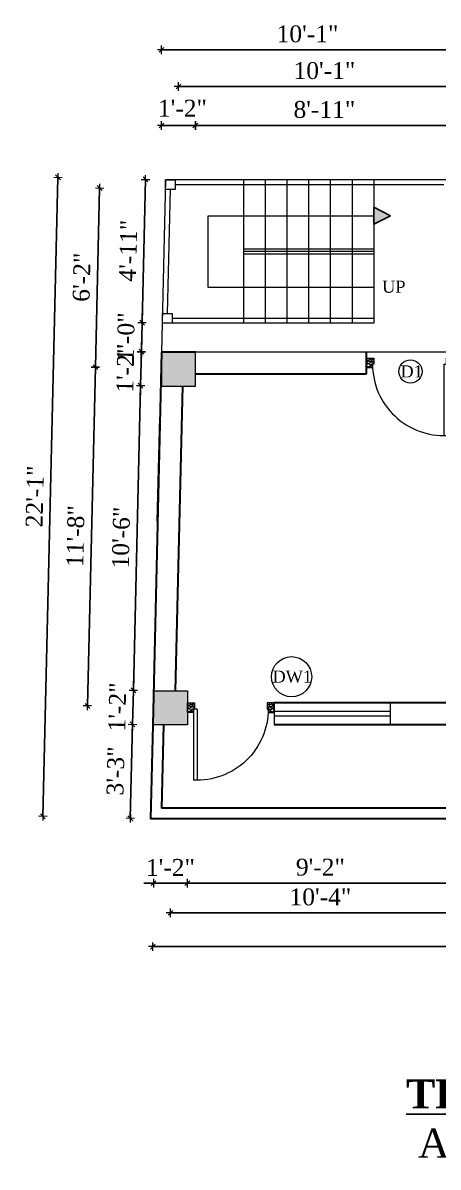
# Model space of a CAD drawing. Header units: inches. Extents: x 151827 to 346502, y -56182 to -23217.
# Drawn here: x 161039.1 to 161211.1, y -26793.3 to -26319.4 of the extents above; entities that cross this region are included whole.
import ezdxf

# ---------------------------------------------------------------- set-up
doc = ezdxf.new("R2010")
doc.units = ezdxf.units.IN
doc.header["$LTSCALE"] = 5
doc.header["$MEASUREMENT"] = 0
for name, color, linetype, lineweight in [('A-WALL', 7, 'Continuous', 9), ('Dimension', 7, 'Continuous', 18), ('DOOR', 62, 'Continuous', 0), ('Dw', 2, 'Continuous', 18)]:
    doc.layers.add(name, color=color, linetype=linetype, lineweight=lineweight)
doc.layers.add('dim line', color=7, linetype='Continuous', lineweight=15, true_color=0xfab2b2)
doc.layers.add('TEXT', color=6, linetype='Continuous')
doc.layers.add('WALL', color=7, linetype='Continuous')
doc.styles.add('ordinary', font='times.ttf')
doc.dimstyles.new('Copy of 96', dxfattribs={"dimtxt": 7, "dimasz": 4, "dimexe": 0.5, "dimexo": 0.5, "dimgap": 3, "dimtad": 1, "dimdec": 1, "dimzin": 11, "dimdsep": 46, "dimlunit": 4, "dimtxsty": 'ordinary', "dimblk": 'OBLIQUE', "dimcen": 0.09, "dimse1": 1, "dimse2": 1, "dimclrt": 6, "dimazin": 0, "dimtfac": 1, "dimtdec": 1, "dimtix": 1, "dimtmove": 2, "dimatfit": 3, "dimldrblk": 'leader', "dimfxl": 0.5, "dimfxlon": 1, "dimtolj": 1, "dimtzin": 0, "dimarcsym": 0})

# ---------------------------------------------------------------- blocks, each defined once
blk = doc.blocks.new('A$C27B36B59')
at = {"layer": 'DOOR'}
for p, q in [((0, 4), (0, 0)), ((2.5, 4), (0, 4)), ((0, 0), (3, 0)), ((2.5, 2.5), (2.5, 4)), ((3, 2.5), (2.5, 2.5)), ((3, 0), (3, 2.5))]:
    blk.add_line(p, q, dxfattribs=at)
for centre, radius, start, end in [((-1.4, -0.54), 4.75, 22.1411, 72.838), ((1.34, 2.09), 1.64, 45.138, 144.8948), ((2.21, 0.3), 2.49, 83.3149, 152.658), ((0.13, 0.37), 2.05, 349.4875, 93.6805), ((1.96, -0.47), 2.01, 58.7447, 166.495), ((-0.06, 0.32), 1.13, 343.542, 86.947), ((2.08, -0.4), 1.17, 38.2816, 160.1519)]:
    blk.add_arc(centre, radius, start, end, dxfattribs=at)
blk = doc.blocks.new('D2')
at = {"layer": 'DOOR'}
for p, q in [((74473.95, 24047.59), (74473.95, 24018.09)), ((74473.95, 24047.59), (74475.45, 24047.59)), ((74475.45, 24047.59), (74475.45, 24018.13))]:
    blk.add_line(p, q, dxfattribs=at)
blk.add_arc((74473.95, 24047.59), 29.5, 180, 272.9146, dxfattribs=at)
at = {"layer": 'DOOR', "xscale": -1, "rotation": 180}
blk.add_blockref('A$C27B36B59', (74441.95, 24050.09), dxfattribs=at)
at = {"layer": 'DOOR', "rotation": 180}
blk.add_blockref('A$C27B36B59', (74477.95, 24050.09), dxfattribs=at)
blk = doc.blocks.new('oblique')
at = {"color": 0, "lineweight": -2}
blk.add_line((0.25, 0.25), (-0.25, -0.25), dxfattribs=at)
at = {"layer": 'dim line', "lineweight": 9}
for p, q in [((-0.4375, 0), (0.4375, 0)), ((0, 0.4375), (0, -0.4375))]:
    blk.add_line(p, q, dxfattribs=at)
blk = doc.blocks.new('*D887')
at = {"layer": 'A-WALL', "color": 0, "lineweight": -2, "ltscale": 50, "transparency": 16777216}
for p, q in [((161084.88, -26595.86), (161084.97, -26591.87)), ((161084.54, -26609.86), (161084.88, -26595.86)), ((161084.54, -26609.86), (161084.45, -26613.86))]:
    blk.add_line(p, q, dxfattribs=at)
at = {"layer": 'Defpoints', "color": 0, "ltscale": 50, "transparency": 16777216}
for p in [(161084.88, -26595.86), (161093.24, -26596.06), (161092.91, -26610.06)]:
    blk.add_point(p, dxfattribs=at)
at = {"layer": 'A-WALL', "color": 0, "lineweight": -2, "ltscale": 50, "transparency": 16777216, "xscale": 4, "yscale": 4, "zscale": 4}
for p, rotation in [((161084.88, -26595.86), 268.6423816929436), ((161084.54, -26609.86), 88.64238169294363)]:
    blk.add_blockref('oblique', p, dxfattribs=dict(at, rotation=rotation))
at = {"layer": 'A-WALL', "color": 6, "ltscale": 50, "transparency": 16777216, "insert": (161078.21, -26602.71), "char_height": 7, "attachment_point": 5, "rotation": 88.6424, "style": 'ordinary'}
blk.add_mtext('\\A1;1\'-2"', dxfattribs=at)
blk = doc.blocks.new('_OBLIQUE')
at = {"color": 0, "linetype": 'ByBlock'}
blk.add_line((-0.5, -0.5), (0.5, 0.5), dxfattribs=at)
blk = doc.blocks.new('leader')
at = {"layer": 'Dimension'}
for p, q in [((0, -4.33), (0, 4.33)), ((-4.42, 0), (4.42, 0))]:
    blk.add_line(p, q, dxfattribs=at)
blk = doc.blocks.new('*D888')
at = {"layer": 'A-WALL', "color": 0, "lineweight": -2, "ltscale": 5, "transparency": 16777216}
blk.add_line((161084.88, -26595.86), (161087.87, -26469.57), dxfattribs=at)
at = {"layer": 'Defpoints', "color": 0, "ltscale": 5, "transparency": 16777216}
for p in [(161087.87, -26469.57), (161096.57, -26469.78), (161093.24, -26596.06)]:
    blk.add_point(p, dxfattribs=at)
at = {"layer": 'A-WALL', "color": 0, "lineweight": -2, "ltscale": 5, "transparency": 16777216, "xscale": 4, "yscale": 4, "zscale": 4}
for p, rotation in [((161087.87, -26469.57), 88.64238169298139), ((161084.88, -26595.86), 268.6423816929814)]:
    blk.add_blockref('oblique', p, dxfattribs=dict(at, rotation=rotation))
at = {"layer": 'A-WALL', "color": 6, "ltscale": 5, "transparency": 16777216, "insert": (161079.81, -26532.56), "char_height": 7, "attachment_point": 5, "rotation": 88.6424, "style": 'ordinary'}
blk.add_mtext('\\A1;10\'-6"', dxfattribs=at)
blk = doc.blocks.new('*D889')
at = {"layer": 'A-WALL', "color": 0, "lineweight": -2, "ltscale": 5, "transparency": 16777216}
for p, q in [((161087.87, -26469.57), (161088.2, -26455.58)), ((161088.2, -26455.58), (161088.29, -26451.58)), ((161087.87, -26469.57), (161087.77, -26473.57))]:
    blk.add_line(p, q, dxfattribs=at)
at = {"layer": 'Defpoints', "color": 0, "ltscale": 5, "transparency": 16777216}
for p in [(161088.2, -26455.58), (161096.57, -26455.78), (161096.57, -26469.78)]:
    blk.add_point(p, dxfattribs=at)
at = {"layer": 'A-WALL', "color": 0, "lineweight": -2, "ltscale": 5, "transparency": 16777216, "xscale": 4, "yscale": 4, "zscale": 4}
for p, rotation in [((161088.2, -26455.58), 268.6423816929814), ((161087.87, -26469.57), 88.64238169298143)]:
    blk.add_blockref('oblique', p, dxfattribs=dict(at, rotation=rotation))
at = {"layer": 'A-WALL', "color": 6, "ltscale": 5, "transparency": 16777216, "insert": (161081.54, -26462.42), "char_height": 7, "attachment_point": 5, "rotation": 88.6424, "style": 'ordinary'}
blk.add_mtext('\\A1;1\'-2"', dxfattribs=at)
blk = doc.blocks.new('*D813')
at = {"layer": 'A-WALL', "color": 0, "lineweight": -2, "ltscale": 5, "transparency": 16777216}
blk.add_line((161065.84, -26602.25), (161069.17, -26461.96), dxfattribs=at)
at = {"layer": 'Defpoints', "color": 0, "ltscale": 5, "transparency": 16777216}
for p in [(161069.17, -26461.96), (161103.57, -26462.78), (161100.24, -26603.06)]:
    blk.add_point(p, dxfattribs=at)
at = {"layer": 'A-WALL', "color": 0, "lineweight": -2, "ltscale": 5, "transparency": 16777216, "xscale": 4, "yscale": 4, "zscale": 4}
for p, rotation in [((161069.17, -26461.96), 88.64238169299772), ((161065.84, -26602.25), 268.6423816929977)]:
    blk.add_blockref('oblique', p, dxfattribs=dict(at, rotation=rotation))
at = {"layer": 'A-WALL', "color": 6, "ltscale": 5, "transparency": 16777216, "insert": (161060.94, -26531.95), "char_height": 7, "attachment_point": 5, "rotation": 88.6424, "style": 'ordinary'}
blk.add_mtext('\\A1;11\'-8"', dxfattribs=at)
blk = doc.blocks.new('*D814')
at = {"layer": 'A-WALL', "color": 0, "lineweight": -2, "ltscale": 5, "transparency": 16777216}
for p, q in [((161088.48, -26443.58), (161088.58, -26439.58)), ((161088.2, -26455.58), (161088.48, -26443.58)), ((161088.2, -26455.58), (161088.11, -26459.58))]:
    blk.add_line(p, q, dxfattribs=at)
at = {"layer": 'Defpoints', "color": 0, "ltscale": 5, "transparency": 16777216}
for p in [(161088.48, -26443.58), (161096.85, -26443.78), (161096.57, -26455.78)]:
    blk.add_point(p, dxfattribs=at)
at = {"layer": 'A-WALL', "color": 0, "lineweight": -2, "ltscale": 5, "transparency": 16777216, "xscale": 4, "yscale": 4, "zscale": 4}
for p, rotation in [((161088.48, -26443.58), 268.6423816929814), ((161088.2, -26455.58), 88.64238169298143)]:
    blk.add_blockref('oblique', p, dxfattribs=dict(at, rotation=rotation))
at = {"layer": 'A-WALL', "color": 6, "ltscale": 5, "transparency": 16777216, "insert": (161081.78, -26449.43), "char_height": 7, "attachment_point": 5, "rotation": 88.6424, "style": 'ordinary'}
blk.add_mtext('\\A1;1\'-0"', dxfattribs=at)
blk = doc.blocks.new('*D890')
at = {"layer": 'A-WALL', "color": 0, "lineweight": -2, "ltscale": 5, "transparency": 16777216}
blk.add_line((161084.54, -26609.86), (161083.62, -26648.86), dxfattribs=at)
at = {"layer": 'Defpoints', "color": 0, "ltscale": 5, "transparency": 16777216}
for p in [(161092.91, -26610.06), (161083.62, -26648.86), (161091.99, -26649.06)]:
    blk.add_point(p, dxfattribs=at)
at = {"layer": 'A-WALL', "color": 0, "lineweight": -2, "ltscale": 5, "transparency": 16777216, "xscale": 4, "yscale": 4, "zscale": 4}
for p, rotation in [((161084.54, -26609.86), 88.64238169298143), ((161083.62, -26648.86), 268.6423816929814)]:
    blk.add_blockref('oblique', p, dxfattribs=dict(at, rotation=rotation))
at = {"layer": 'A-WALL', "color": 6, "ltscale": 5, "transparency": 16777216, "insert": (161077.52, -26629.21), "char_height": 7, "attachment_point": 5, "rotation": 88.6424, "style": 'ordinary'}
blk.add_mtext('\\A1;3\'-3"', dxfattribs=at)
blk = doc.blocks.new('*D815')
at = {"layer": 'A-WALL', "color": 0, "lineweight": -2, "ltscale": 5, "transparency": 16777216}
blk.add_line((161069.17, -26461.96), (161070.92, -26387.76), dxfattribs=at)
at = {"layer": 'Defpoints', "color": 0, "ltscale": 5, "transparency": 16777216}
for p in [(161070.92, -26387.76), (161224.45, -26391.4), (161103.57, -26462.78)]:
    blk.add_point(p, dxfattribs=at)
at = {"layer": 'A-WALL', "color": 0, "lineweight": -2, "ltscale": 5, "transparency": 16777216, "xscale": 4, "yscale": 4, "zscale": 4}
for p, rotation in [((161070.92, -26387.76), 88.64238169298139), ((161069.17, -26461.96), 268.6423816929814)]:
    blk.add_blockref('oblique', p, dxfattribs=dict(at, rotation=rotation))
at = {"layer": 'A-WALL', "color": 6, "ltscale": 5, "transparency": 16777216, "insert": (161063.49, -26424.71), "char_height": 7, "attachment_point": 5, "rotation": 88.6424, "style": 'ordinary'}
blk.add_mtext('\\A1;6\'-2"', dxfattribs=at)
blk = doc.blocks.new('*D816')
at = {"layer": 'A-WALL', "color": 0, "lineweight": -2, "ltscale": 5, "transparency": 16777216}
blk.add_line((161047.39, -26648.01), (161053.66, -26383.34), dxfattribs=at)
at = {"layer": 'Defpoints', "color": 0, "ltscale": 5, "transparency": 16777216}
for p in [(161053.66, -26383.34), (161098.26, -26384.4), (161091.99, -26649.06)]:
    blk.add_point(p, dxfattribs=at)
at = {"layer": 'A-WALL', "color": 0, "lineweight": -2, "ltscale": 5, "transparency": 16777216, "xscale": 4, "yscale": 4, "zscale": 4}
for p, rotation in [((161053.66, -26383.34), 88.64238169298139), ((161047.39, -26648.01), 268.6423816929814)]:
    blk.add_blockref('oblique', p, dxfattribs=dict(at, rotation=rotation))
at = {"layer": 'A-WALL', "color": 6, "ltscale": 5, "transparency": 16777216, "insert": (161044.03, -26515.52), "char_height": 7, "attachment_point": 5, "rotation": 88.6424, "style": 'ordinary'}
blk.add_mtext('\\A1;22\'-1"', dxfattribs=at)
blk = doc.blocks.new('*D892')
at = {"layer": 'A-WALL', "color": 0, "lineweight": -2, "ltscale": 5, "transparency": 16777216}
blk.add_line((161088.48, -26443.58), (161089.89, -26384.2), dxfattribs=at)
at = {"layer": 'Defpoints', "color": 0, "ltscale": 5, "transparency": 16777216}
for p in [(161089.89, -26384.2), (161098.26, -26384.4, -72.71), (161096.85, -26443.78, -72.71)]:
    blk.add_point(p, dxfattribs=at)
at = {"layer": 'A-WALL', "color": 0, "lineweight": -2, "ltscale": 5, "transparency": 16777216, "xscale": 4, "yscale": 4, "zscale": 4}
for p, rotation in [((161089.89, -26384.2), 88.64238169298139), ((161088.48, -26443.58), 268.6423816929814)]:
    blk.add_blockref('oblique', p, dxfattribs=dict(at, rotation=rotation))
at = {"layer": 'A-WALL', "color": 6, "ltscale": 5, "transparency": 16777216, "insert": (161082.69, -26413.74), "char_height": 7, "attachment_point": 5, "rotation": 88.6424, "style": 'ordinary'}
blk.add_mtext('\\A1;4\'-11"', dxfattribs=at)
blk = doc.blocks.new('*D817')
at = {"layer": 'A-WALL', "color": 0, "lineweight": -2, "ltscale": 50, "transparency": 16777216}
for p, q in [((161093.24, -26675.67), (161089.24, -26675.67)), ((161093.24, -26675.67), (161107.24, -26675.67)), ((161107.24, -26675.67), (161111.24, -26675.67))]:
    blk.add_line(p, q, dxfattribs=at)
at = {"layer": 'Defpoints', "color": 0, "ltscale": 50, "transparency": 16777216}
for p in [(161093.24, -26610.06), (161107.24, -26610.06), (161107.24, -26675.67)]:
    blk.add_point(p, dxfattribs=at)
at = {"layer": 'A-WALL', "color": 0, "lineweight": -2, "ltscale": 50, "transparency": 16777216, "xscale": 4, "yscale": 4, "zscale": 4}
blk.add_blockref('oblique', (161093.24, -26675.67), dxfattribs=at)
at = {"layer": 'A-WALL', "color": 0, "lineweight": -2, "ltscale": 50, "transparency": 16777216, "xscale": 4, "yscale": 4, "zscale": 4, "rotation": 180}
blk.add_blockref('oblique', (161107.24, -26675.67), dxfattribs=at)
at = {"layer": 'A-WALL', "color": 6, "ltscale": 50, "transparency": 16777216, "insert": (161100.24, -26669.17), "char_height": 7, "attachment_point": 5, "style": 'ordinary'}
blk.add_mtext('\\A1;1\'-2"', dxfattribs=at)
blk = doc.blocks.new('*D818')
at = {"layer": 'A-WALL', "color": 0, "lineweight": -2, "ltscale": 5, "transparency": 16777216}
blk.add_line((161107.24, -26675.67), (161217.45, -26675.67), dxfattribs=at)
at = {"layer": 'Defpoints', "color": 0, "ltscale": 5, "transparency": 16777216}
for p in [(161107.24, -26610.06), (161217.45, -26610.06), (161217.45, -26675.67)]:
    blk.add_point(p, dxfattribs=at)
at = {"layer": 'A-WALL', "color": 0, "lineweight": -2, "ltscale": 5, "transparency": 16777216, "xscale": 4, "yscale": 4, "zscale": 4, "rotation": 180}
blk.add_blockref('oblique', (161107.24, -26675.67), dxfattribs=at)
at = {"layer": 'A-WALL', "color": 0, "lineweight": -2, "ltscale": 5, "transparency": 16777216, "xscale": 4, "yscale": 4, "zscale": 4}
blk.add_blockref('oblique', (161217.45, -26675.67), dxfattribs=at)
at = {"layer": 'A-WALL', "color": 6, "ltscale": 5, "transparency": 16777216, "insert": (161162.35, -26669.1), "char_height": 7, "attachment_point": 5, "style": 'ordinary'}
blk.add_mtext('\\A1;9\'-2"', dxfattribs=at)
blk = doc.blocks.new('*D827')
at = {"layer": 'A-WALL', "color": 0, "lineweight": -2, "ltscale": 5, "transparency": 16777216}
blk.add_line((161100.24, -26687.98), (161224.45, -26687.98), dxfattribs=at)
at = {"layer": 'Defpoints', "color": 0, "ltscale": 5, "transparency": 16777216}
for p in [(161100.24, -26603.06), (161224.45, -26603.06), (161224.45, -26687.98)]:
    blk.add_point(p, dxfattribs=at)
at = {"layer": 'A-WALL', "color": 0, "lineweight": -2, "ltscale": 5, "transparency": 16777216, "xscale": 4, "yscale": 4, "zscale": 4, "rotation": 180}
blk.add_blockref('oblique', (161100.24, -26687.98), dxfattribs=at)
at = {"layer": 'A-WALL', "color": 0, "lineweight": -2, "ltscale": 5, "transparency": 16777216, "xscale": 4, "yscale": 4, "zscale": 4}
blk.add_blockref('oblique', (161224.45, -26687.98), dxfattribs=at)
at = {"layer": 'A-WALL', "color": 6, "ltscale": 5, "transparency": 16777216, "insert": (161162.35, -26681.42), "char_height": 7, "attachment_point": 5, "style": 'ordinary'}
blk.add_mtext('\\A1;10\'-4"', dxfattribs=at)
blk = doc.blocks.new('*D831')
at = {"layer": 'A-WALL', "color": 0, "lineweight": -2, "ltscale": 5, "transparency": 16777216}
blk.add_line((161459.71, -26701.97), (161092.91, -26701.97), dxfattribs=at)
at = {"layer": 'Defpoints', "color": 0, "ltscale": 5, "transparency": 16777216}
for p in [(161092.91, -26610.06), (161459.71, -26610.06), (161092.91, -26701.97)]:
    blk.add_point(p, dxfattribs=at)
at = {"layer": 'A-WALL', "color": 0, "lineweight": -2, "ltscale": 5, "transparency": 16777216, "xscale": 4, "yscale": 4, "zscale": 4, "rotation": 180}
blk.add_blockref('oblique', (161092.91, -26701.97), dxfattribs=at)
at = {"layer": 'A-WALL', "color": 0, "lineweight": -2, "ltscale": 5, "transparency": 16777216, "xscale": 4, "yscale": 4, "zscale": 4}
blk.add_blockref('oblique', (161459.71, -26701.97), dxfattribs=at)
at = {"layer": 'A-WALL', "color": 6, "ltscale": 5, "transparency": 16777216, "insert": (161276.31, -26695.4), "char_height": 7, "attachment_point": 5, "style": 'ordinary'}
blk.add_mtext('\\A1;30\'-7"', dxfattribs=at)
blk = doc.blocks.new('*D845')
at = {"layer": 'A-WALL', "color": 0, "lineweight": -2, "ltscale": 50, "transparency": 16777216}
blk.add_line((161096.57, -26361.84), (161110.57, -26361.84), dxfattribs=at)
at = {"layer": 'Defpoints', "color": 0, "ltscale": 50, "transparency": 16777216}
for p in [(161110.57, -26361.84), (161096.57, -26455.78), (161110.57, -26455.78)]:
    blk.add_point(p, dxfattribs=at)
at = {"layer": 'A-WALL', "color": 0, "lineweight": -2, "ltscale": 50, "transparency": 16777216, "xscale": 4, "yscale": 4, "zscale": 4, "rotation": 180}
blk.add_blockref('oblique', (161096.57, -26361.84), dxfattribs=at)
at = {"layer": 'A-WALL', "color": 0, "lineweight": -2, "ltscale": 50, "transparency": 16777216, "xscale": 4, "yscale": 4, "zscale": 4}
blk.add_blockref('oblique', (161110.57, -26361.84), dxfattribs=at)
at = {"layer": 'A-WALL', "color": 6, "ltscale": 50, "transparency": 16777216, "insert": (161105.21, -26354.7), "char_height": 7, "attachment_point": 5, "style": 'ordinary'}
blk.add_mtext('\\A1;1\'-2"', dxfattribs=at)
blk = doc.blocks.new('*D833')
at = {"layer": 'A-WALL', "color": 0, "lineweight": -2, "ltscale": 5, "transparency": 16777216}
blk.add_line((161110.57, -26361.84), (161217.45, -26361.84), dxfattribs=at)
at = {"layer": 'Defpoints', "color": 0, "ltscale": 5, "transparency": 16777216}
for p in [(161217.45, -26361.84), (161217.45, -26384.4), (161110.57, -26455.78)]:
    blk.add_point(p, dxfattribs=at)
at = {"layer": 'A-WALL', "color": 0, "lineweight": -2, "ltscale": 5, "transparency": 16777216, "xscale": 4, "yscale": 4, "zscale": 4, "rotation": 180}
blk.add_blockref('oblique', (161110.57, -26361.84), dxfattribs=at)
at = {"layer": 'A-WALL', "color": 0, "lineweight": -2, "ltscale": 5, "transparency": 16777216, "xscale": 4, "yscale": 4, "zscale": 4}
blk.add_blockref('oblique', (161217.45, -26361.84), dxfattribs=at)
at = {"layer": 'A-WALL', "color": 6, "ltscale": 5, "transparency": 16777216, "insert": (161164.01, -26355.28), "char_height": 7, "attachment_point": 5, "style": 'ordinary'}
blk.add_mtext('\\A1;8\'-11"', dxfattribs=at)
blk = doc.blocks.new('*D840')
at = {"layer": 'A-WALL', "color": 0, "lineweight": -2, "ltscale": 5, "transparency": 16777216}
blk.add_line((161103.57, -26345.71), (161224.45, -26345.71), dxfattribs=at)
at = {"layer": 'Defpoints', "color": 0, "ltscale": 5, "transparency": 16777216}
for p in [(161224.45, -26345.71), (161103.57, -26462.78), (161224.45, -26462.78)]:
    blk.add_point(p, dxfattribs=at)
at = {"layer": 'A-WALL', "color": 0, "lineweight": -2, "ltscale": 5, "transparency": 16777216, "xscale": 4, "yscale": 4, "zscale": 4, "rotation": 180}
blk.add_blockref('oblique', (161103.57, -26345.71), dxfattribs=at)
at = {"layer": 'A-WALL', "color": 0, "lineweight": -2, "ltscale": 5, "transparency": 16777216, "xscale": 4, "yscale": 4, "zscale": 4}
blk.add_blockref('oblique', (161224.45, -26345.71), dxfattribs=at)
at = {"layer": 'A-WALL', "color": 6, "ltscale": 5, "transparency": 16777216, "insert": (161164.01, -26339.15), "char_height": 7, "attachment_point": 5, "style": 'ordinary'}
blk.add_mtext('\\A1;10\'-1"', dxfattribs=at)
blk = doc.blocks.new('*D843')
at = {"layer": 'A-WALL', "color": 0, "lineweight": -2, "ltscale": 5, "transparency": 16777216}
blk.add_line((161096.57, -26330.51), (161217.45, -26330.51), dxfattribs=at)
at = {"layer": 'Defpoints', "color": 0, "ltscale": 5, "transparency": 16777216}
for p in [(161217.45, -26330.51), (161217.45, -26384.4), (161096.57, -26455.78)]:
    blk.add_point(p, dxfattribs=at)
at = {"layer": 'A-WALL', "color": 0, "lineweight": -2, "ltscale": 5, "transparency": 16777216, "xscale": 4, "yscale": 4, "zscale": 4, "rotation": 180}
blk.add_blockref('oblique', (161096.57, -26330.51), dxfattribs=at)
at = {"layer": 'A-WALL', "color": 0, "lineweight": -2, "ltscale": 5, "transparency": 16777216, "xscale": 4, "yscale": 4, "zscale": 4}
blk.add_blockref('oblique', (161217.45, -26330.51), dxfattribs=at)
at = {"layer": 'A-WALL', "color": 6, "ltscale": 5, "transparency": 16777216, "insert": (161157.01, -26323.95), "char_height": 7, "attachment_point": 5, "style": 'ordinary'}
blk.add_mtext('\\A1;10\'-1"', dxfattribs=at)

msp = doc.modelspace()

# ---------------------------------------------------------------- hatches: boundary and pattern name
at = {"ltscale": 5}
msp.add_hatch(color=256, dxfattribs=at).paths.add_polyline_path([(161184.45, -26402.67), (161184.45, -26395.66), (161191.34, -26399.24)])
at = {"layer": 'WALL', "linetype": 'ByBlock', "ltscale": 5, "true_color": 0xf8991e}
h = msp.add_hatch(color=30, dxfattribs=at)
h.dxf.hatch_style = 1
h.paths.add_polyline_path([(161096.57, -26469.78), (161110.57, -26469.78), (161110.57, -26455.78), (161096.57, -26455.78)])
h = msp.add_hatch(color=30, dxfattribs=at)
h.dxf.hatch_style = 1
h.paths.add_polyline_path([(161093.24, -26596.06), (161093.24, -26610.06), (161107.24, -26610.06), (161107.24, -26596.06)])

# ---------------------------------------------------------------- linework, layer by layer
at = {"ltscale": 5}
for p, q in [((161184.45, -26402.67, -72.71), (161184.45, -26395.66, -72.71)), ((161184.45, -26395.66, -72.71), (161191.34, -26399.24, -72.71)), ((161191.34, -26399.24, -72.71), (161184.45, -26402.67, -72.71))]:
    msp.add_line(p, q, dxfattribs=at)
at = {"layer": 'A-WALL', "ltscale": 5}
for p, q in [((161098.26, -26384.4, -72.71), (161096.57, -26455.78, -72.71)), ((161217.45, -26384.4, -72.71), (161098.26, -26384.4, -72.71)), ((161130.45, -26384.4, -72.71), (161130.45, -26443.78, -72.71)), ((161139.45, -26384.4, -72.71), (161139.45, -26443.78, -72.71)), ((161148.45, -26384.4, -72.71), (161148.45, -26443.78, -72.71)), ((161157.45, -26384.4, -72.71), (161157.45, -26443.78, -72.71)), ((161166.45, -26384.4, -72.71), (161166.45, -26443.78, -72.71)), ((161175.45, -26384.4, -72.71), (161175.45, -26443.78, -72.71)), ((161184.45, -26384.4, -72.71), (161184.45, -26414.09, -72.71)), ((161100.16, -26388.4, -72.71), (161098.95, -26439.78, -72.71)), ((161213.45, -26386.4, -72.71), (161102.26, -26386.4, -72.71)), ((161115.84, -26428.93, -72.71), (161115.84, -26399.24, -72.71)), ((161115.84, -26399.24, -72.71), (161184.45, -26399.24, -72.71)), ((161184.45, -26413.09, -72.71), (161130.45, -26413.09, -72.71)), ((161184.45, -26414.09, -72.71), (161130.45, -26414.09, -72.71)), ((161184.45, -26415.09, -72.71), (161130.45, -26415.09, -72.71)), ((161184.45, -26414.09, -72.71), (161184.45, -26443.78, -72.71)), ((161184.45, -26428.93, -72.71), (161115.84, -26428.93, -72.71)), ((161184.45, -26443.78, -72.71), (161096.85, -26443.78, -72.71)), ((161184.45, -26441.78, -72.71), (161100.95, -26441.78, -72.71)), ((161217.45, -26455.78, -72.71), (161096.57, -26455.78, -72.71)), ((161143.24, -26601.06, -72.71), (161143.24, -26610.06, -72.71)), ((161191.24, -26601.06, -72.71), (161191.24, -26610.06, -72.71)), ((161093.24, -26610.06, -72.71), (161092.91, -26610.06, -72.71))]:
    msp.add_line(p, q, dxfattribs=at)
at = {"layer": 'A-WALL', "lineweight": 30}
for p, q in [((161096.57, -26455.78, -72.71), (161092.91, -26610.06, -72.71)), ((161110.57, -26455.78, -72.71), (161096.57, -26455.78, -72.71)), ((161181.45, -26464.78, -72.71), (161181.45, -26455.78, -72.71)), ((161110.57, -26464.78, -72.71), (161181.45, -26464.78, -72.71)), ((161105.24, -26469.78, -72.71), (161102.24, -26596.06, -72.71)), ((161094.91, -26525.71, -72.71), (161095.93, -26482.72, -72.71)), ((161217.45, -26601.06, -72.71), (161143.24, -26601.06, -72.71)), ((161092.91, -26610.06, -72.71), (161091.99, -26649.06, -72.71)), ((161097.41, -26610.06, -72.71), (161096.59, -26644.56, -72.71)), ((161307.02, -26610.06, -72.71), (161143.24, -26610.06, -72.71)), ((161432.38, -26644.56, -72.71), (161096.59, -26644.56, -72.71)), ((161434.83, -26649.06, -72.71), (161091.99, -26649.06, -72.71))]:
    msp.add_line(p, q, dxfattribs=at)
at = {"layer": 'A-WALL', "ltscale": 5, "elevation": -72.71}
for points in [[(161098.26, -26384.4), (161102.26, -26384.4), (161102.26, -26388.4), (161098.26, -26388.4)], [(161096.95, -26439.78), (161100.95, -26439.78), (161100.95, -26443.78), (161096.95, -26443.78)], [(161096.57, -26469.78), (161110.57, -26469.78), (161110.57, -26455.78), (161096.57, -26455.78)], [(161093.24, -26596.06), (161107.24, -26596.06), (161107.24, -26610.06), (161093.24, -26610.06)]]:
    msp.add_lwpolyline(points, close=True, dxfattribs=at)
at = {"layer": 'A-WALL', "ltscale": 5}
for centre, radius in [((161199.63, -26463.73, -72.71), 4.82), ((161150.42, -26590.19, -72.71), 8.32)]:
    msp.add_circle(centre, radius, dxfattribs=at)
at = {"layer": 'Dw', "color": 3}
for p, q in [((161191.24, -26604.56, -72.71), (161143.24, -26604.56, -72.71)), ((161191.24, -26606.56, -72.71), (161143.24, -26606.56, -72.71))]:
    msp.add_line(p, q, dxfattribs=at)

# ---------------------------------------------------------------- block references
at = {"layer": 'WALL', "color": 2, "linetype": 'ByBlock'}
msp.add_blockref('D2', (86739.5, -50508.37, -72.71), dxfattribs=at)
at = {"layer": 'WALL', "color": 2, "linetype": 'ByBlock', "xscale": -1, "rotation": 359.9999999998169}
msp.add_blockref('D2', (235585.19, -50651.15, -72.71), dxfattribs=at)

# ---------------------------------------------------------------- texts
at = {"layer": 'TEXT', "style": 'ordinary'}
for s, p in [('UP', (161187.95, -26431.12, -72.71)), ('D1', (161195.51, -26466.22, -72.71)), ('DW1', (161142.52, -26592.63, -72.71))]:
    msp.add_text(s, height=5, dxfattribs=at).set_placement(p)
at = {"layer": 'TEXT', "char_height": 12, "width": 219.8151, "attachment_point": 8, "style": 'ordinary'}
for s, insert in [('{\\fTimes New Roman|b1|i0|c0|p18;\\LTHIRD FLOOR PLAN}', (161288.97, -26769.18, -72.71)), ('AREA = 319.56 sq. ft.', (161284.66, -26793.3, -72.71))]:
    msp.add_mtext(s, dxfattribs=dict(at, insert=insert))

# ---------------------------------------------------------------- dimensions: what is measured, and where the dimension line sits
at = {"layer": 'A-WALL', "ltscale": 5}
for base, p1, p2, picture, middle in [((161217.45, -26330.51, -72.71), (161096.57, -26455.78, -72.71), (161217.45, -26384.4, -72.71), '*D843', (161157.01, -26323.95, -72.71)), ((161224.45, -26345.71, -72.71), (161103.57, -26462.78, -72.71), (161224.45, -26462.78, -72.71), '*D840', (161164.01, -26339.15, -72.71)), ((161217.45, -26361.84, -72.71), (161110.57, -26455.78, -72.71), (161217.45, -26384.4, -72.71), '*D833', (161164.01, -26355.28, -72.71)), ((161224.45, -26687.98, -72.71), (161100.24, -26603.06, -72.71), (161224.45, -26603.06, -72.71), '*D827', (161162.35, -26681.42, -72.71)), ((161092.91, -26701.97, -72.71), (161459.71, -26610.06, -72.71), (161092.91, -26610.06, -72.71), '*D831', (161276.31, -26695.4, -72.71)), ((161217.45, -26675.67, -72.71), (161107.24, -26610.06, -72.71), (161217.45, -26610.06, -72.71), '*D818', (161162.35, -26669.1, -72.71))]:
    dim = msp.add_linear_dim(base=base, p1=p1, p2=p2, dimstyle='Copy of 96', override={"dimdec": 0, "dimblk": 'oblique', "dimtdec": 0, "dimarcsym": 1}, dxfattribs=at)
    dim.commit()
    dim.dimension.update_dxf_attribs({"geometry": picture, "text_midpoint": middle})
at = {"layer": 'A-WALL', "ltscale": 50}
dim = msp.add_linear_dim(base=(161110.57, -26361.84, -72.71), p1=(161096.57, -26455.78, -72.71), p2=(161110.57, -26455.78, -72.71), dimstyle='Copy of 96', override={"dimdec": 0, "dimblk": 'oblique', "dimtdec": 0, "dimarcsym": 1}, dxfattribs=at)
dim.commit()
dim.dimension.update_dxf_attribs({"geometry": '*D845', "text_midpoint": (161105.21, -26354.7, -72.71), "dimtype": 160})
at = {"layer": 'A-WALL', "ltscale": 5}
for base, p1, p2, picture, middle in [((161053.66, -26383.34, -72.71), (161091.99, -26649.06, -72.71), (161098.26, -26384.4, -72.71), '*D816', (161044.03, -26515.52, -72.71)), ((161089.89, -26384.2), (161096.85, -26443.78, -72.71), (161098.26, -26384.4, -72.71), '*D892', (161082.69, -26413.74)), ((161070.92, -26387.76, -72.71), (161103.57, -26462.78, -72.71), (161224.45, -26391.4, -72.71), '*D815', (161063.49, -26424.71, -72.71)), ((161088.48, -26443.58, -72.71), (161096.57, -26455.78, -72.71), (161096.85, -26443.78, -72.71), '*D814', (161081.78, -26449.43, -72.71)), ((161088.2, -26455.58, -72.71), (161096.57, -26469.78, -72.71), (161096.57, -26455.78, -72.71), '*D889', (161081.54, -26462.42, -72.71)), ((161087.87, -26469.57, -72.71), (161093.24, -26596.06, -72.71), (161096.57, -26469.78, -72.71), '*D888', (161079.81, -26532.56, -72.71)), ((161083.62, -26648.86, -72.71), (161092.91, -26610.06, -72.71), (161091.99, -26649.06, -72.71), '*D890', (161077.52, -26629.21, -72.71))]:
    dim = msp.add_linear_dim(base=base, p1=p1, p2=p2, angle=268.6424, dimstyle='Copy of 96', override={"dimdec": 0, "dimblk": 'oblique', "dimtdec": 0, "dimarcsym": 1}, dxfattribs=at)
    dim.commit()
    dim.dimension.update_dxf_attribs({"geometry": picture, "text_midpoint": middle})
dim = msp.add_aligned_dim(p1=(161100.24, -26603.06, -72.71), p2=(161103.57, -26462.78, -72.71), distance=34.41, dimstyle='Copy of 96', override={"dimdec": 0, "dimblk": 'oblique', "dimtdec": 0, "dimarcsym": 1}, dxfattribs=at)
dim.commit()
dim.dimension.update_dxf_attribs({"geometry": '*D813', "text_midpoint": (161060.94, -26531.95, -72.71)})
at = {"layer": 'A-WALL', "ltscale": 50}
dim = msp.add_aligned_dim(p1=(161092.91, -26610.06, -72.71), p2=(161093.24, -26596.06, -72.71), distance=8.37, dimstyle='Copy of 96', override={"dimdec": 0, "dimblk": 'oblique', "dimtdec": 0, "dimarcsym": 1}, dxfattribs=at)
dim.commit()
dim.dimension.update_dxf_attribs({"geometry": '*D887', "text_midpoint": (161078.21, -26602.71, -72.71)})
dim = msp.add_linear_dim(base=(161107.24, -26675.67, -72.71), p1=(161093.24, -26610.06, -72.71), p2=(161107.24, -26610.06, -72.71), dimstyle='Copy of 96', override={"dimdec": 0, "dimblk": 'oblique', "dimtdec": 0, "dimarcsym": 1}, dxfattribs=at)
dim.commit()
dim.dimension.update_dxf_attribs({"geometry": '*D817', "text_midpoint": (161100.24, -26669.17, -72.71)})

doc.saveas('drawing.dxf')
